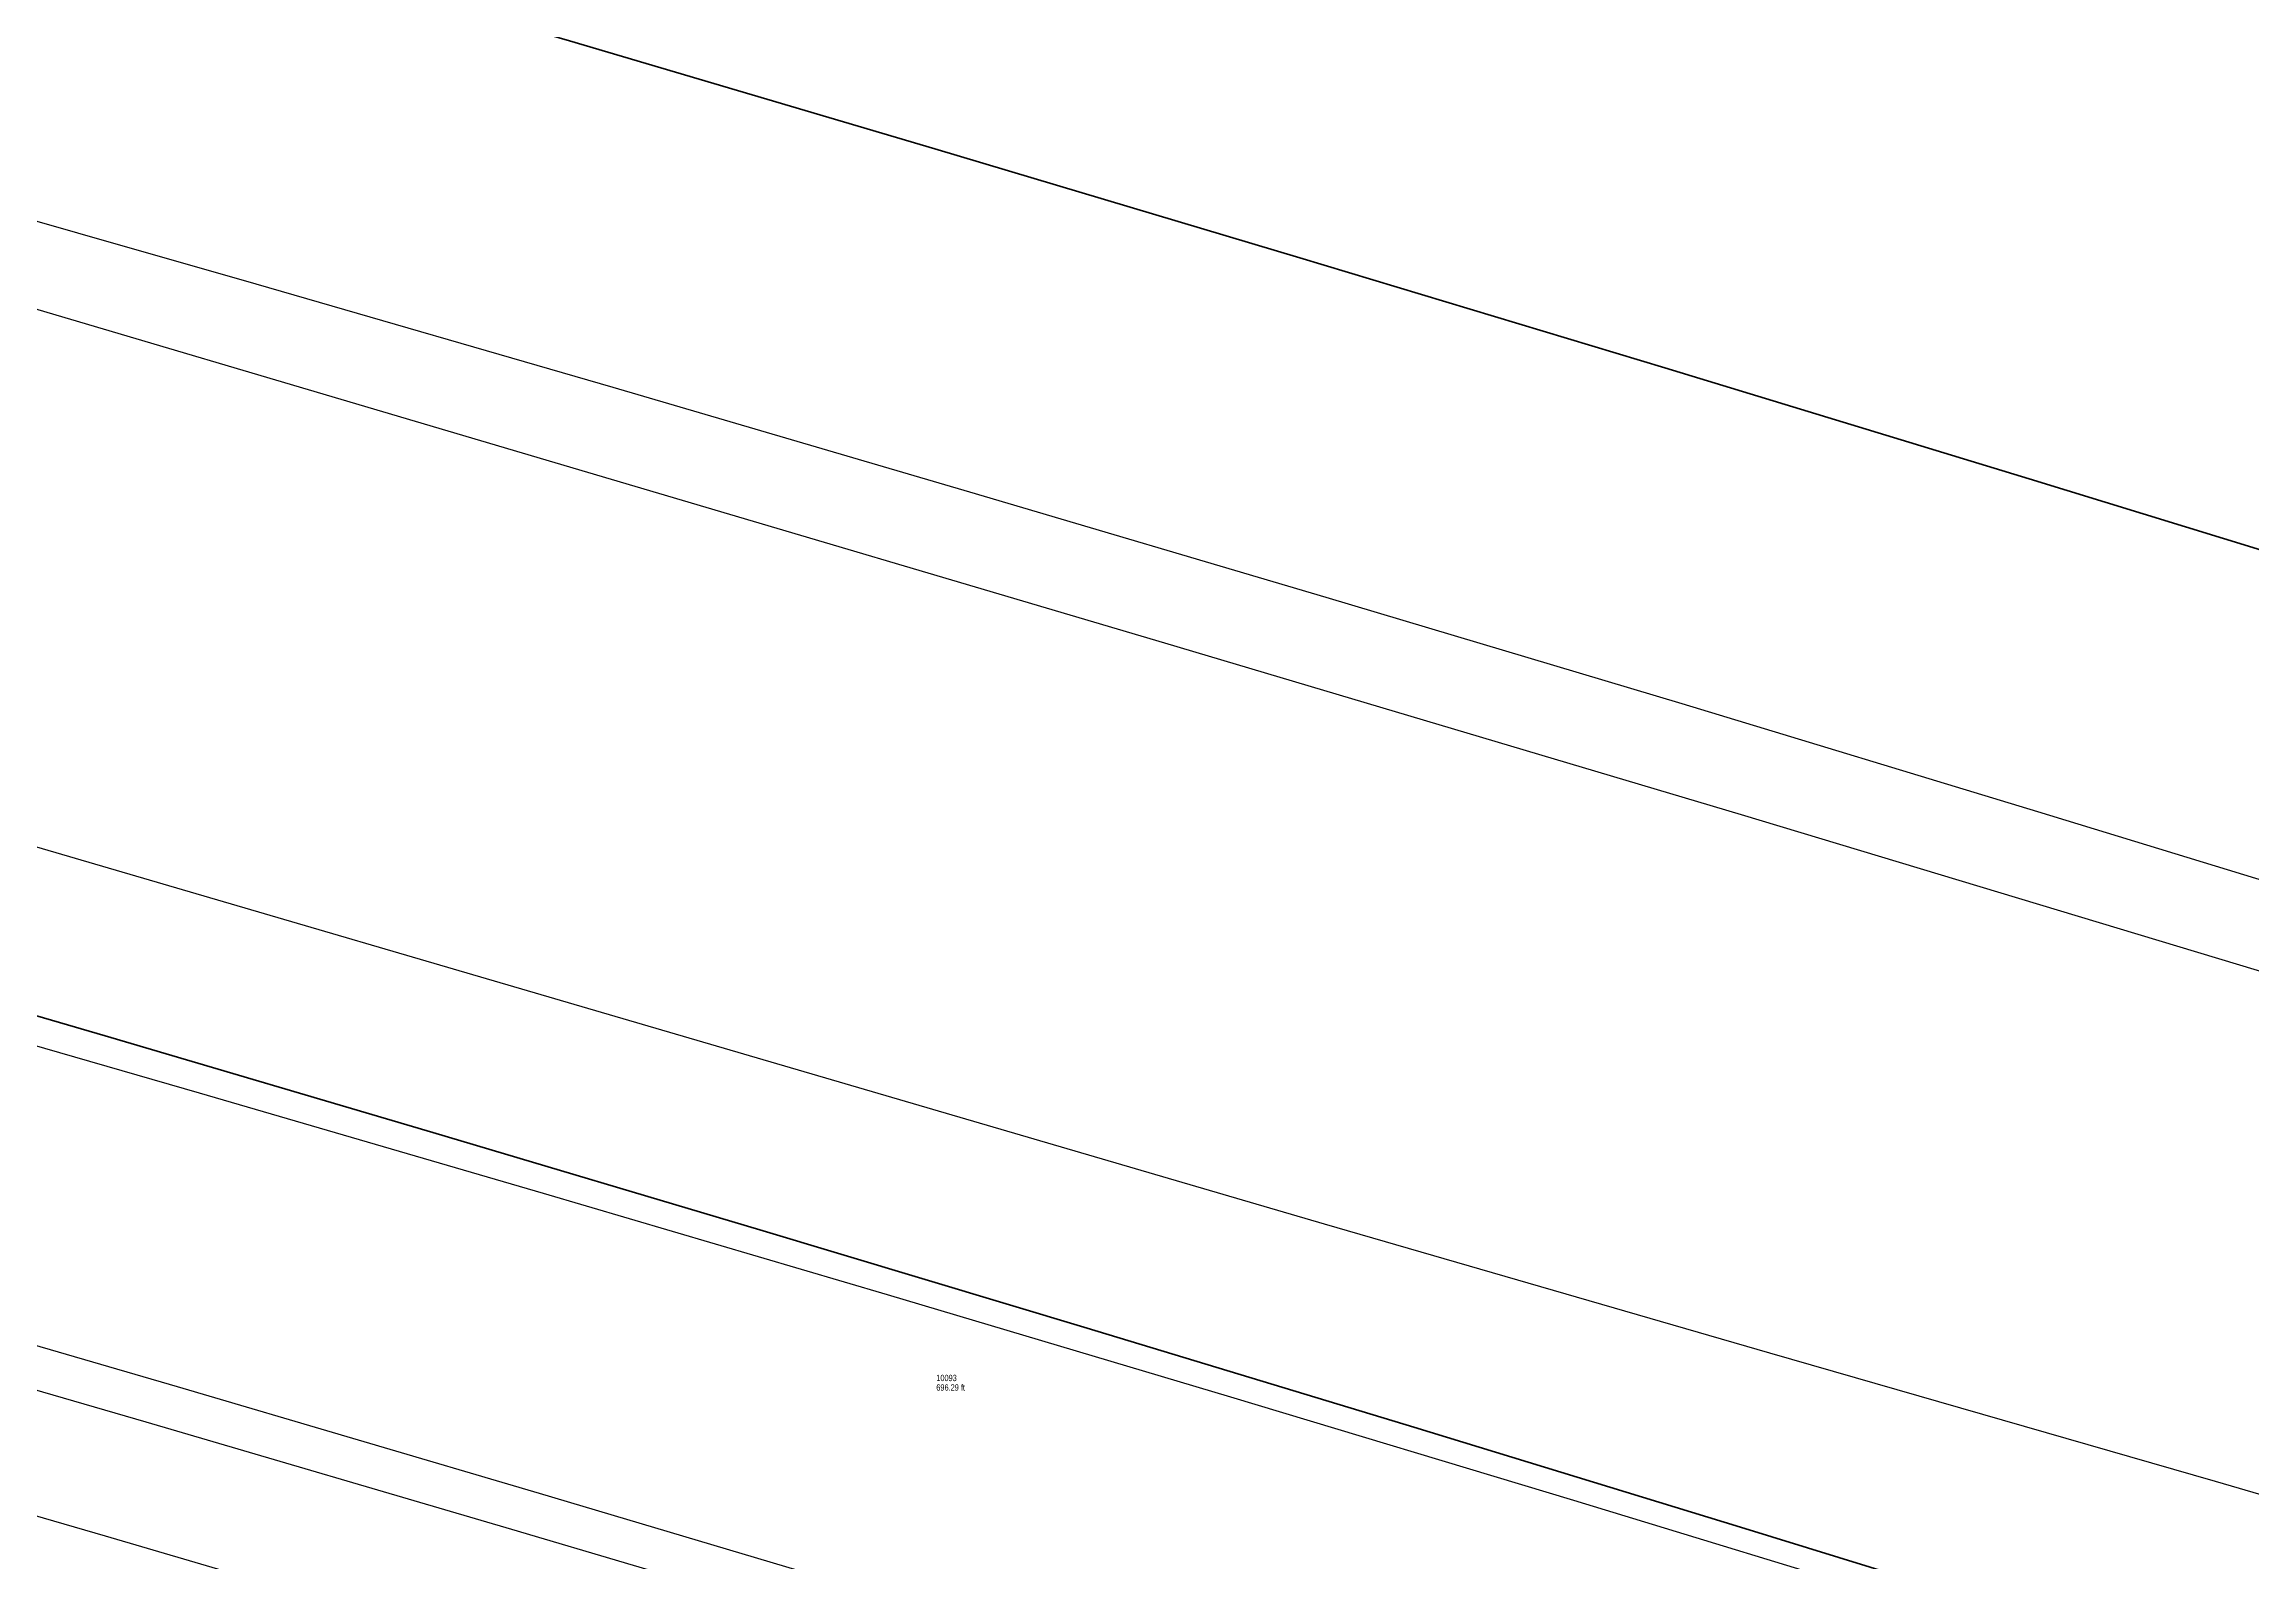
# Model space of a CAD drawing. Header units: feet. Extents: x 6430745 to 6432191, y 1887663 to 1888575.
# Drawn here: x 6430890.64 to 6430924.94, y 1888331.53 to 1888355.12 of the extents above; entities that cross this region are included whole.
import ezdxf
from ezdxf.lldxf.tags import DXFTag

# ---------------------------------------------------------------- set-up
doc = ezdxf.new("R2010")
doc.units = ezdxf.units.FT
doc.header["$MEASUREMENT"] = 0
for name, color, linetype, lineweight in [('VF-FENC-LINE-', 253, 'FENCE', 25), ('VF-PVMT-EDGE-LINE-', 253, 'EDGEOFPAVEMENT', 35), ('VF-ROAD-STRP-WHIT-LINE-', 253, 'Continuous', 25), ('VF-TOPO-CONC-GTFL-LINE-', 253, 'Continuous', 25), ('VF-TOPO-CONC-LIPG-LINE-', 253, 'Continuous', 25), ('VF-TOPO-CONC-TBCB-LINE-', 253, 'Continuous', 25), ('VN-PLNT-TREE-', 253, 'Continuous', 13)]:
    doc.layers.add(name, color=color, linetype=linetype, lineweight=lineweight)
doc.styles.add('NCS1', font='arial.ttf', dxfattribs={"width": 0.8, "height": 0.09375})
doc.styles.get("Standard").update_dxf_attribs({"font": 'arial.ttf'})
tags = doc.linetypes.add('EDGEOFPAVEMENT', pattern='A,1,-0.03,["EP",Standard,S=0.08,R=0,X=0,Y=-0.04],-0.16,1', length=2.19).pattern_tags.tags
tags[6] = DXFTag(74, 10)
tags = doc.linetypes.add('FENCE', pattern='A,0.5,-0.03,["X",Standard,S=0.08,R=0,X=0,Y=-0.04],-0.08,0.5', length=1.11).pattern_tags.tags
tags[6] = DXFTag(74, 10)

msp = doc.modelspace()

# ---------------------------------------------------------------- linework, layer by layer
at = {"layer": 'VF-FENC-LINE-', "ltscale": 0.6, "flags": 128}
msp.add_lwpolyline([(6431098.74, 1888266.42), (6431028.77, 1888293.24), (6431019.884, 1888296.583), (6431010.981, 1888299.885), (6431002.063, 1888303.144), (6430993.13, 1888306.36), (6430987.296, 1888308.436), (6430981.457, 1888310.497), (6430975.611, 1888312.54), (6430969.759, 1888314.564), (6430963.901, 1888316.569), (6430958.035, 1888318.552), (6430952.161, 1888320.513), (6430946.28, 1888322.45), (6430940.984, 1888324.17), (6430935.681, 1888325.871), (6430930.372, 1888327.551), (6430925.057, 1888329.213), (6430919.736, 1888330.856), (6430914.409, 1888332.482), (6430909.077, 1888334.09), (6430903.74, 1888335.681), (6430898.398, 1888337.256), (6430893.052, 1888338.816), (6430887.701, 1888340.361), (6430882.346, 1888341.891), (6430876.987, 1888343.408), (6430871.625, 1888344.911), (6430860.89, 1888347.88), (6430854.257, 1888349.686), (6430847.617, 1888351.468), (6430840.971, 1888353.228), (6430834.319, 1888354.965), (6430827.662, 1888356.681), (6430821, 1888358.377), (6430814.332, 1888360.053), (6430807.66, 1888361.71), (6430800.119, 1888363.558), (6430792.572, 1888365.38), (6430785.018, 1888367.177), (6430777.458, 1888368.947), (6430769.892, 1888370.692), (6430762.321, 1888372.411), (6430754.743, 1888374.103), (6430747.16, 1888375.77)], dxfattribs=at)
at = {"layer": 'VF-PVMT-EDGE-LINE-', "flags": 128}
for points in [[(6431107.95, 1888281.58), (6431034.55, 1888310.1), (6431028.952, 1888312.195), (6431023.348, 1888314.272), (6431017.735, 1888316.328), (6431012.116, 1888318.366), (6431006.49, 1888320.384), (6431000.857, 1888322.382), (6430995.217, 1888324.361), (6430989.57, 1888326.32), (6430983.907, 1888328.261), (6430978.237, 1888330.179), (6430972.56, 1888332.076), (6430966.876, 1888333.955), (6430961.187, 1888335.816), (6430955.492, 1888337.661), (6430949.793, 1888339.492), (6430944.09, 1888341.31), (6430938.445, 1888343.096), (6430932.796, 1888344.867), (6430927.142, 1888346.623), (6430921.483, 1888348.364), (6430915.819, 1888350.09), (6430910.151, 1888351.8), (6430904.478, 1888353.493), (6430898.8, 1888355.17), (6430893.674, 1888356.668), (6430888.545, 1888358.153), (6430883.411, 1888359.625), (6430878.274, 1888361.083), (6430873.133, 1888362.529), (6430867.989, 1888363.962), (6430857.69, 1888366.79), (6430851.119, 1888368.566), (6430844.542, 1888370.322), (6430837.959, 1888372.056), (6430831.371, 1888373.77), (6430824.777, 1888375.463), (6430818.178, 1888377.136), (6430811.573, 1888378.787), (6430804.964, 1888380.418), (6430798.349, 1888382.028), (6430791.729, 1888383.617), (6430785.104, 1888385.185), (6430778.475, 1888386.732), (6430771.84, 1888388.258), (6430765.201, 1888389.763), (6430758.558, 1888391.247), (6430751.91, 1888392.71)], [(6431028.87, 1888293.94), (6431024.4, 1888295.634), (6431019.924, 1888297.314), (6431015.444, 1888298.982), (6431010.959, 1888300.636), (6431006.469, 1888302.277), (6431001.974, 1888303.904), (6430997.474, 1888305.519), (6430992.97, 1888307.12), (6430986.668, 1888309.332), (6430980.355, 1888311.515), (6430974.033, 1888313.67), (6430967.702, 1888315.8), (6430961.364, 1888317.907), (6430955.018, 1888319.993), (6430948.667, 1888322.06), (6430942.31, 1888324.11), (6430937.255, 1888325.727), (6430932.197, 1888327.331), (6430927.134, 1888328.923), (6430922.067, 1888330.502), (6430916.996, 1888332.068), (6430911.922, 1888333.621), (6430906.843, 1888335.162), (6430901.76, 1888336.689), (6430896.674, 1888338.203), (6430891.583, 1888339.705), (6430886.489, 1888341.193), (6430881.39, 1888342.667), (6430876.288, 1888344.128), (6430871.183, 1888345.576), (6430866.073, 1888347.01), (6430860.96, 1888348.43), (6430854.315, 1888350.255), (6430847.664, 1888352.057), (6430841.007, 1888353.838), (6430834.343, 1888355.595), (6430827.674, 1888357.33), (6430820.999, 1888359.041), (6430814.317, 1888360.727), (6430807.63, 1888362.39), (6430800.127, 1888364.225), (6430792.617, 1888366.03), (6430785.1, 1888367.805), (6430777.575, 1888369.55), (6430770.044, 1888371.265), (6430762.506, 1888372.95), (6430754.961, 1888374.605), (6430747.41, 1888376.23)]]:
    msp.add_lwpolyline(points, dxfattribs=at)
at = {"layer": 'VF-ROAD-STRP-WHIT-LINE-', "flags": 128}
for points in [[(6430861.998, 1888360.291), (6430868.602, 1888358.499), (6430875.2, 1888356.684), (6430881.791, 1888354.845), (6430888.376, 1888352.982), (6430893.927, 1888351.392), (6430899.475, 1888349.787), (6430905.017, 1888348.164), (6430910.555, 1888346.525), (6430916.087, 1888344.869), (6430921.614, 1888343.194), (6430927.136, 1888341.502)], [(6430925.961, 1888340.44), (6430917.012, 1888343.143), (6430908.052, 1888345.811), (6430899.086, 1888348.461), (6430887.21, 1888351.976), (6430881.263, 1888353.706), (6430878.285, 1888354.553), (6430875.303, 1888355.385), (6430871.832, 1888356.334), (6430868.358, 1888357.269), (6430864.88, 1888358.189), (6430861.398, 1888359.095)], [(6430857.2, 1888352.474), (6430868.856, 1888349.014), (6430880.516, 1888345.57), (6430910.528, 1888336.785), (6430917.449, 1888334.777), (6430924.374, 1888332.783), (6430927.833, 1888331.775)]]:
    msp.add_lwpolyline(points, dxfattribs=at)
at = {"layer": 'VF-TOPO-CONC-GTFL-LINE-', "flags": 128}
msp.add_lwpolyline([(6430926.235, 1888323.478), (6430920.578, 1888325.223), (6430914.916, 1888326.95), (6430909.249, 1888328.661), (6430903.577, 1888330.355), (6430897.901, 1888332.035), (6430892.22, 1888333.7), (6430886.272, 1888335.427), (6430880.32, 1888337.138), (6430874.362, 1888338.832), (6430868.4, 1888340.508), (6430862.433, 1888342.167), (6430856.46, 1888343.807), (6430850.483, 1888345.428), (6430844.5, 1888347.03), (6430839.188, 1888348.435), (6430833.872, 1888349.825), (6430828.552, 1888351.201), (6430823.228, 1888352.561), (6430817.9, 1888353.908)], dxfattribs=at)
at = {"layer": 'VF-TOPO-CONC-LIPG-LINE-', "flags": 128}
msp.add_lwpolyline([(6430926.016, 1888321.547), (6430920.292, 1888323.32), (6430914.561, 1888325.076), (6430908.826, 1888326.815), (6430903.086, 1888328.537), (6430897.34, 1888330.242), (6430891.59, 1888331.93), (6430885.642, 1888333.657), (6430879.688, 1888335.366), (6430873.729, 1888337.057), (6430867.766, 1888338.73), (6430861.797, 1888340.385), (6430855.823, 1888342.022), (6430849.844, 1888343.64), (6430843.86, 1888345.24), (6430838.56, 1888346.641), (6430833.256, 1888348.027), (6430827.948, 1888349.4), (6430822.636, 1888350.758), (6430817.32, 1888352.101)], dxfattribs=at)
at = {"layer": 'VF-TOPO-CONC-TBCB-LINE-', "flags": 128}
msp.add_lwpolyline([(6430926.385, 1888324.066), (6430920.785, 1888325.804), (6430915.18, 1888327.526), (6430909.57, 1888329.232), (6430903.955, 1888330.921), (6430898.335, 1888332.594), (6430892.71, 1888334.25), (6430886.745, 1888335.987), (6430880.774, 1888337.705), (6430874.798, 1888339.404), (6430868.817, 1888341.085), (6430862.83, 1888342.747), (6430856.839, 1888344.39), (6430850.842, 1888346.014), (6430844.84, 1888347.62), (6430839.509, 1888349.029), (6430834.175, 1888350.423), (6430828.836, 1888351.803), (6430823.494, 1888353.167), (6430818.147, 1888354.517)], dxfattribs=at)

# ---------------------------------------------------------------- texts
at = {"layer": 'VN-PLNT-TREE-', "style": 'NCS1', "width": 0.8}
for s, p in [('696.29 ft', (6430904.5, 1888334.191)), ('10093', (6430904.5, 1888334.339))]:
    msp.add_text(s, height=0.0984, dxfattribs=at).set_placement(p)

doc.saveas('drawing.dxf')
